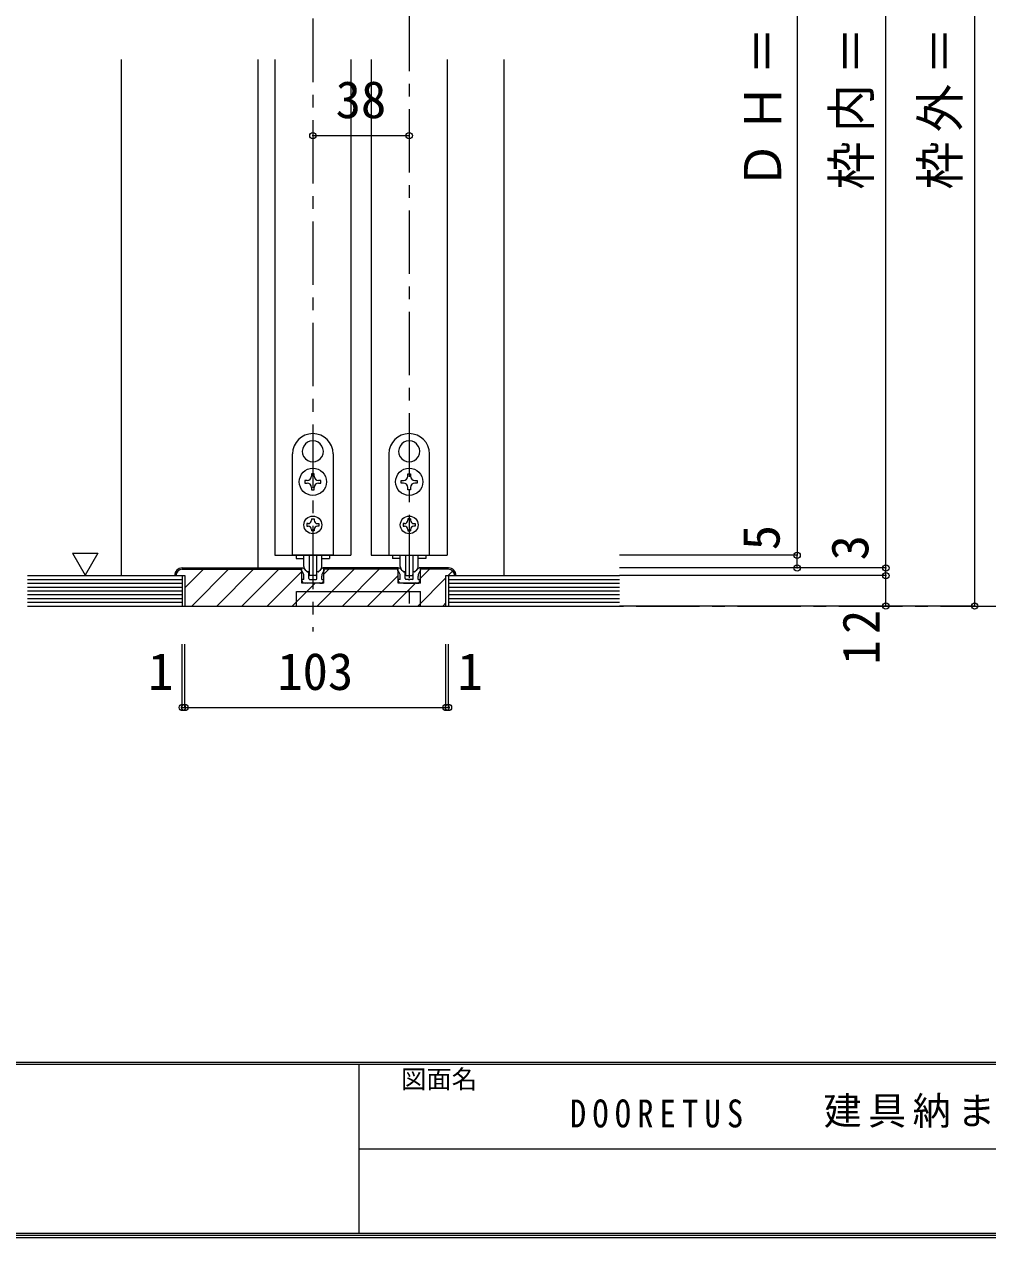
# Model space of a CAD drawing. Units: millimetres at full size, sheet at 1:5. Extents: x -957 to 993, y -689 to 708.
# Drawn here: x -114.1 to 265.8, y -689.1 to -210.5 of the extents above; entities that cross this region are included whole.
import ezdxf
from ezdxf.enums import TextEntityAlignment as Align

# ---------------------------------------------------------------- set-up
doc = ezdxf.new("R2010")
doc.units = ezdxf.units.MM
doc.header["$LTSCALE"] = 5
doc.header["$PDMODE"] = 32
doc.header["$PDSIZE"] = 2.5
doc.linetypes.add('CHAIN1', pattern=[8, 5, -1, 1, -1])
doc.layers.add('0-B_寸法', color=7, linetype='Continuous', lineweight=9)
doc.layers.add('F-1_枠', color=6, linetype='Continuous', lineweight=9)
doc.layers.add('F-0_補助線', color=7, linetype='Continuous')
doc.layers.add('F-A_文字', color=7, linetype='Continuous')
doc.styles.add('ＭＳ ゴシック', font='')
doc.styles.get('ＭＳ ゴシック').set_extended_font_data('MS Gothic')

msp = doc.modelspace()

# ---------------------------------------------------------------- linework, layer by layer
at = {"layer": '0-B_寸法', "linetype": 'CHAIN1'}
for p, q in [((-0.325, 71.709), (-0.325, -449.942)), ((37.675, -3.942), (37.675, -439.942)), ((-112.825, -439.942), (274.675, -439.942))]:
    msp.add_line(p, q, dxfattribs=at)
at = {"layer": '0-B_寸法'}
for p, q in [((225.675, -424.942), (225.675, 10.058)), ((260.675, 10.058), (260.675, -439.942)), ((-75.825, -427.942), (-75.825, -224.442)), ((-21.825, -424.942), (-21.825, -224.442)), ((14.675, -224.442), (14.675, -419.942)), ((22.675, -224.442), (22.675, -419.942)), ((52.675, -224.442), (52.675, -419.942)), ((75.175, -427.942), (75.175, -224.442)), ((-0.424, -374.793), (-0.325, -374.892)), ((-0.227, -374.793), (-0.325, -374.892)), ((37.576, -374.793), (37.675, -374.892)), ((37.773, -374.793), (37.675, -374.892)), ((-8.325, -419.942), (-8.325, -379.942)), ((-3.968, -380.931), (-3.833, -380.967)), ((-3.869, -381.102), (-3.833, -380.967)), ((3.317, -380.931), (3.182, -380.967)), ((3.218, -381.102), (3.182, -380.967)), ((7.675, -379.942), (7.675, -419.942)), ((29.675, -379.942), (29.675, -419.942)), ((34.032, -380.931), (34.167, -380.967)), ((34.131, -381.102), (34.167, -380.967)), ((41.317, -380.931), (41.182, -380.967)), ((41.218, -381.102), (41.182, -380.967)), ((45.675, -419.942), (45.675, -379.942)), ((-2.525, -390.442), (-3.475, -390.442)), ((-3.475, -390.442), (-3.475, -391.442)), ((-3.475, -391.442), (-2.525, -391.442)), ((-0.825, -387.792), (-0.825, -388.742)), ((0.175, -387.792), (-0.825, -387.792)), ((0.175, -388.742), (0.175, -387.792)), ((2.825, -390.442), (1.875, -390.442)), ((1.875, -391.442), (2.825, -391.442)), ((2.825, -391.442), (2.825, -390.442)), ((34.525, -390.442), (35.475, -390.442)), ((34.525, -391.442), (34.525, -390.442)), ((35.475, -391.442), (34.525, -391.442)), ((37.175, -388.742), (37.175, -387.792)), ((37.175, -387.792), (38.175, -387.792)), ((38.175, -387.792), (38.175, -388.742)), ((39.875, -390.442), (40.825, -390.442)), ((40.825, -391.442), (39.875, -391.442)), ((40.825, -390.442), (40.825, -391.442)), ((0.175, -394.092), (0.175, -393.142)), ((37.175, -394.092), (37.175, -393.142)), ((-0.825, -405.542), (0.175, -405.542)), ((-0.825, -405.542), (-0.825, -406.142)), ((0.175, -405.542), (0.175, -406.142)), ((37.175, -405.542), (37.175, -406.142)), ((38.175, -405.542), (37.175, -405.542)), ((38.175, -405.542), (38.175, -406.142)), ((-2.125, -407.442), (-2.725, -407.442)), ((-2.725, -407.442), (-2.725, -408.442)), ((-2.725, -408.442), (-2.125, -408.442)), ((-0.825, -409.742), (-0.825, -410.342)), ((0.175, -410.342), (-0.825, -410.342)), ((0.175, -409.742), (0.175, -410.342)), ((1.475, -407.442), (2.075, -407.442)), ((35.875, -407.442), (35.275, -407.442)), ((37.175, -409.742), (37.175, -410.342)), ((37.175, -410.342), (38.175, -410.342)), ((38.175, -409.742), (38.175, -410.342)), ((39.475, -407.442), (40.075, -407.442)), ((40.075, -408.442), (39.475, -408.442)), ((40.075, -407.442), (40.075, -408.442)), ((-95.123, -419.129), (-85.123, -419.129)), ((-95.123, -419.129), (-90.123, -427.789)), ((-85.123, -419.129), (-90.123, -427.789)), ((7.675, -419.942), (-8.325, -419.942)), ((-6.925, -419.942), (-6.925, -421.142)), ((-3.825, -424.363), (-3.825, -419.942)), ((-1.825, -419.942), (-1.825, -427.563)), ((1.175, -419.942), (1.175, -427.563)), ((3.175, -424.363), (3.175, -419.942)), ((6.275, -419.942), (6.275, -421.142)), ((22.675, -419.942), (52.675, -419.942)), ((29.675, -419.942), (45.675, -419.942)), ((31.075, -419.942), (31.075, -421.142)), ((34.175, -424.363), (34.175, -419.942)), ((36.175, -419.942), (36.175, -427.563)), ((39.175, -419.942), (39.175, -427.563)), ((41.175, -424.363), (41.175, -419.942)), ((44.275, -419.942), (44.275, -421.142)), ((190.675, -424.942), (190.675, -419.942)), ((-51.825, -424.942), (-4.725, -424.942)), ((-51.825, -425.442), (-4.725, -425.442)), ((-50.825, -432.799), (-43.468, -425.442)), ((-48.069, -439.942), (-33.569, -425.442)), ((-38.169, -439.942), (-23.669, -425.442)), ((-28.27, -439.942), (-13.77, -425.442)), ((-6.925, -421.142), (-3.793, -421.142)), ((-4.825, -424.942), (-4.282, -424.942)), ((-4.825, -425.942), (-4.825, -424.942)), ((-4.725, -430.942), (-4.725, -424.942)), ((-2.663, -426.354), (-3.929, -425.089)), ((1.429, -439.942), (15.929, -425.442)), ((2.012, -426.354), (3.278, -425.089)), ((3.142, -421.142), (6.275, -421.142)), ((4.075, -430.942), (4.075, -424.942)), ((33.275, -424.942), (4.075, -424.942)), ((33.275, -425.442), (4.075, -425.442)), ((4.075, -427.397), (6.029, -425.442)), ((11.328, -439.942), (25.828, -425.442)), ((34.207, -421.142), (31.075, -421.142)), ((33.275, -430.942), (33.275, -424.942)), ((35.337, -426.354), (34.071, -425.089)), ((40.013, -426.354), (41.278, -425.089)), ((44.275, -421.142), (41.142, -421.142)), ((42.175, -424.942), (41.632, -424.942)), ((42.075, -430.942), (42.075, -424.942)), ((53.175, -424.942), (42.075, -424.942)), ((42.075, -428.995), (45.627, -425.442)), ((53.175, -425.442), (42.075, -425.442)), ((42.175, -425.942), (42.175, -424.942)), ((190.675, -424.942), (120.675, -424.942)), ((225.675, -424.942), (120.675, -424.942)), ((225.675, -427.942), (225.675, -424.942)), ((-112.825, -427.942), (-51.825, -427.942)), ((-112.825, -429.442), (-51.825, -429.442)), ((-51.825, -427.942), (-51.825, -439.942)), ((-18.37, -439.942), (-4.725, -426.297)), ((-4.125, -430.942), (-4.611, -429.716)), ((-3.825, -429.442), (-4.425, -429.442)), ((-3.825, -429.442), (-3.825, -428.178)), ((-2.451, -426.442), (-2.125, -426.442)), ((-1.925, -429.142), (-1.925, -426.642)), ((0.875, -427.863), (-1.525, -427.863)), ((-0.325, -429.742), (-0.025, -429.442)), ((-0.025, -429.442), (0.975, -429.442)), ((1.275, -429.142), (1.275, -426.642)), ((1.8, -426.442), (1.475, -426.442)), ((3.175, -429.442), (3.175, -428.178)), ((3.175, -429.442), (3.775, -429.442)), ((3.475, -430.942), (3.961, -429.716)), ((21.228, -439.942), (33.275, -427.895)), ((33.875, -430.942), (33.389, -429.716)), ((34.175, -429.442), (33.575, -429.442)), ((34.175, -429.442), (34.175, -428.178)), ((35.549, -426.442), (35.875, -426.442)), ((36.075, -429.142), (36.075, -426.642)), ((37.375, -429.442), (36.375, -429.442)), ((36.475, -427.863), (38.875, -427.863)), ((37.675, -429.742), (37.375, -429.442)), ((39.275, -429.142), (39.275, -426.642)), ((39.8, -426.442), (39.475, -426.442)), ((41.027, -439.942), (52.175, -428.794)), ((41.175, -429.442), (41.175, -428.178)), ((41.175, -429.442), (41.775, -429.442)), ((41.475, -430.942), (41.961, -429.716)), ((52.175, -427.942), (56.175, -427.942)), ((52.175, -439.942), (52.175, -427.942)), ((53.027, -427.942), (54.867, -426.102)), ((53.175, -427.942), (120.675, -427.942)), ((53.175, -427.942), (53.175, -439.942)), ((53.175, -429.442), (120.675, -429.442)), ((225.675, -427.942), (120.675, -427.942)), ((225.675, -439.942), (225.675, -427.942)), ((-112.825, -430.942), (-51.825, -430.942)), ((-112.825, -432.442), (-51.825, -432.442)), ((-112.825, -433.942), (-51.825, -433.942)), ((-112.825, -435.442), (-51.825, -435.442)), ((-8.471, -439.942), (0.529, -430.942)), ((4.075, -430.942), (-4.725, -430.942)), ((-3.025, -430.942), (-4.125, -430.942)), ((-3.025, -430.942), (-2.825, -430.742)), ((-2.825, -430.742), (-2.625, -430.942)), ((1.975, -430.942), (-2.625, -430.942)), ((2.175, -430.742), (1.975, -430.942)), ((2.375, -430.942), (2.175, -430.742)), ((2.375, -430.942), (3.475, -430.942)), ((31.127, -439.942), (40.127, -430.942)), ((42.075, -430.942), (33.275, -430.942)), ((34.975, -430.942), (33.875, -430.942)), ((34.975, -430.942), (35.175, -430.742)), ((35.175, -430.742), (35.375, -430.942)), ((35.375, -430.942), (39.975, -430.942)), ((40.175, -430.742), (39.975, -430.942)), ((40.375, -430.942), (40.175, -430.742)), ((40.375, -430.942), (41.475, -430.942)), ((42.175, -439.942), (42.175, -434.242)), ((53.175, -430.942), (120.675, -430.942)), ((53.175, -432.442), (120.675, -432.442)), ((53.175, -433.942), (120.675, -433.942)), ((53.175, -435.442), (120.675, -435.442)), ((-112.825, -436.942), (-51.825, -436.942)), ((-112.825, -438.442), (-51.825, -438.442)), ((-112.825, -439.942), (120.675, -439.942)), ((-50.825, -439.942), (52.175, -439.942)), ((50.926, -439.942), (52.175, -438.694)), ((53.175, -436.942), (120.675, -436.942)), ((53.175, -438.442), (120.675, -438.442)), ((260.675, -439.942), (120.675, -439.942))]:
    msp.add_line(p, q, dxfattribs=at)
at = {"layer": '0-B_寸法', "color": 4}
for p, q in [((-0.325, -254.442), (37.675, -254.442)), ((-51.825, -479.942), (-51.825, -454.942)), ((-50.825, -479.942), (-50.825, -454.942)), ((52.175, -479.942), (52.175, -454.942)), ((53.175, -479.942), (53.175, -454.942)), ((-51.825, -479.942), (-50.825, -479.942)), ((-50.825, -479.942), (52.175, -479.942)), ((52.175, -479.942), (53.175, -479.942))]:
    msp.add_line(p, q, dxfattribs=at)
at = {"layer": '0-B_寸法'}
for points in [[(190.675, -19.942), (190.675, -419.942), (120.675, -419.942)], [(-15.325, -224.442), (-15.325, -419.942), (14.675, -419.942)], [(-0.825, -393.142), (-0.825, -394.092), (0.175, -394.092)], [(38.175, -393.142), (38.175, -394.092), (37.175, -394.092)], [(2.075, -407.442), (2.075, -408.442), (1.475, -408.442)], [(35.275, -407.442), (35.275, -408.442), (35.875, -408.442)], [(4.175, -425.942), (4.175, -424.942), (3.632, -424.942)], [(33.175, -425.942), (33.175, -424.942), (33.718, -424.942)], [(-54.825, -427.942), (-50.825, -427.942), (-50.825, -439.942)], [(-1.625, -429.442), (-0.625, -429.442), (-0.325, -429.742)], [(38.975, -429.442), (37.975, -429.442), (37.675, -429.742)], [(-6.825, -439.942), (-6.825, -434.242), (42.175, -434.242)]]:
    msp.add_lwpolyline(points, dxfattribs=at)
for centre, radius in [((-0.325, -390.942), 5.35), ((37.675, -390.942), 5.35), ((-0.325, -407.942), 3.5), ((37.675, -407.942), 3.5)]:
    msp.add_circle(centre, radius, dxfattribs=at)
for centre, radius, start, end in [((-0.325, -379.942), 8, 0, 180), ((37.675, -379.942), 8, 0, 180), ((-0.325, -378.942), 4.15, 91.3645, 208.6355), ((-0.325, -378.942), 4.15, 331.3645, 88.6355), ((37.675, -378.942), 4.15, 91.3645, 208.6355), ((37.675, -378.942), 4.15, 331.3645, 88.6355), ((-0.325, -378.942), 4.15, 211.3645, 328.6355), ((37.675, -378.942), 4.15, 211.3645, 328.6355), ((-2.525, -388.742), 1.7, 270, 0), ((-2.525, -393.142), 1.7, 0, 90), ((1.875, -388.742), 1.7, 180, 270), ((1.875, -393.142), 1.7, 90, 180), ((35.475, -388.742), 1.7, 270, 0), ((35.475, -393.142), 1.7, 0, 90), ((39.875, -388.742), 1.7, 180, 270), ((39.875, -393.142), 1.7, 90, 180), ((-2.125, -406.142), 1.3, 270, 0), ((1.475, -406.142), 1.3, 180, 270), ((35.875, -406.142), 1.3, 270, 0), ((39.475, -406.142), 1.3, 180, 270), ((-2.125, -409.742), 1.3, 0, 90), ((1.475, -409.742), 1.3, 90, 180), ((35.875, -409.742), 1.3, 0, 90), ((39.475, -409.742), 1.3, 90, 180), ((-51.825, -427.942), 3, 90, 180), ((-51.825, -427.942), 2.5, 90, 180), ((-4.282, -425.442), 0.5, 45, 90), ((-1.825, -424.363), 2, 180, 264.78409), ((1.175, -424.363), 2, 275.21591, 0), ((3.632, -425.442), 0.5, 90, 135), ((33.718, -425.442), 0.5, 45, 90), ((36.175, -424.363), 2, 180, 264.78409), ((39.175, -424.363), 2, 275.21591, 0), ((41.632, -425.442), 0.5, 90, 135), ((53.175, -427.942), 3, 0, 90), ((53.175, -427.942), 2.5, 0, 90), ((-6.825, -428.178), 3, 0, 48.19), ((-4.425, -429.642), 0.2, 90, 201.616), ((-2.451, -426.142), 0.3, 225, 270), ((-2.125, -426.642), 0.2, 0, 90), ((-2.025, -426.554), 0.2, 0, 84.78409), ((-1.625, -429.142), 0.3, 180, 270), ((-1.525, -427.563), 0.3, 180, 270), ((0.875, -427.563), 0.3, 270, 0), ((0.975, -429.142), 0.3, 270, 0), ((1.375, -426.554), 0.2, 95.21591, 180), ((1.475, -426.642), 0.2, 90, 180), ((1.8, -426.142), 0.3, 270, 315), ((6.175, -428.178), 3, 131.81, 180), ((3.775, -429.642), 0.2, 338.384, 90), ((31.175, -428.178), 3, 0, 48.19), ((33.575, -429.642), 0.2, 90, 201.616), ((35.549, -426.142), 0.3, 225, 270), ((35.875, -426.642), 0.2, 360, 90), ((35.975, -426.554), 0.2, 0, 84.78409), ((36.375, -429.142), 0.3, 180, 270), ((36.475, -427.563), 0.3, 180, 270), ((38.875, -427.563), 0.3, 270, 0), ((38.975, -429.142), 0.3, 270, 360), ((39.375, -426.554), 0.2, 95.21591, 180), ((39.475, -426.642), 0.2, 90, 180), ((39.8, -426.142), 0.3, 270, 315), ((44.175, -428.178), 3, 131.81, 180), ((41.775, -429.642), 0.2, 338.384, 90)]:
    msp.add_arc(centre, radius, start, end, dxfattribs=at)
for p in [(-0.325, -254.442), (37.675, -254.442), (190.675, -419.942), (190.675, -424.942), (225.675, -424.942), (225.675, -427.942), (225.675, -439.942), (260.675, -439.942), (-51.825, -479.942), (-50.825, -479.942), (52.175, -479.942), (53.175, -479.942)]:
    msp.add_point(p, dxfattribs=at)
at = {"layer": 'F-1_枠'}
for p, q in [((992.782, -619.898), (-957.218, -619.898)), ((992.782, -620.731), (-957.218, -620.731)), ((17.782, -620.731), (17.782, -687.398)), ((17.782, -654.065), (991.115, -654.066)), ((992.782, -687.398), (-957.218, -687.398)), ((992.782, -688.231), (-957.218, -688.231)), ((992.782, -689.065), (-957.218, -689.065))]:
    msp.add_line(p, q, dxfattribs=at)

# ---------------------------------------------------------------- texts
at = {"layer": '0-B_寸法', "style": 'ＭＳ ゴシック'}
for s, p in [('38', (8.675, -251.942)), ('1', (-65.281, -477.442)), ('103', (-14.325, -477.442)), ('1', (56.712, -477.442))]:
    msp.add_text(s, height=14.66, dxfattribs=at).set_placement(p, align=Align.BOTTOM_LEFT)
for s, p in [('5', (188.175, -417.942)), ('3', (223.175, -421.942))]:
    msp.add_text(s, height=14.66, rotation=90, dxfattribs=at).set_placement(p, align=Align.BOTTOM_LEFT)
at = {"layer": '0-B_寸法', "char_height": 14.66, "attachment_point": 7, "rotation": 90, "style": 'ＭＳ ゴシック'}
for s, insert in [('\\T1.19;\\W0.95;ＤＨ＝1,983', (188.175, -275.692)), ('\\T1.19;\\W0.95;枠内＝2,002', (223.175, -275.692)), ('\\T1.19;\\W0.95;枠外＝2,047', (258.175, -275.692)), ('\\T1.27;\\W0.95;12', (223.175, -462.986))]:
    msp.add_mtext(s, dxfattribs=dict(at, insert=insert))
at = {"layer": 'F-0_補助線', "insert": (101.115, -645.731), "char_height": 11, "attachment_point": 7, "style": 'ＭＳ ゴシック'}
msp.add_mtext('\\T1.39;\\W0.85;DOORETUS', dxfattribs=at)
at = {"layer": 'F-A_文字', "style": 'ＭＳ ゴシック'}
msp.add_text('図面名', height=7.331, dxfattribs=at).set_placement((34.449, -632.398), align=Align.BOTTOM_LEFT)
at = {"layer": 'F-A_文字', "insert": (201.115, -645.731), "char_height": 11, "attachment_point": 7, "style": 'ＭＳ ゴシック'}
msp.add_mtext('\\T1.17;建具納まり図', dxfattribs=at)

doc.saveas('drawing.dxf')
